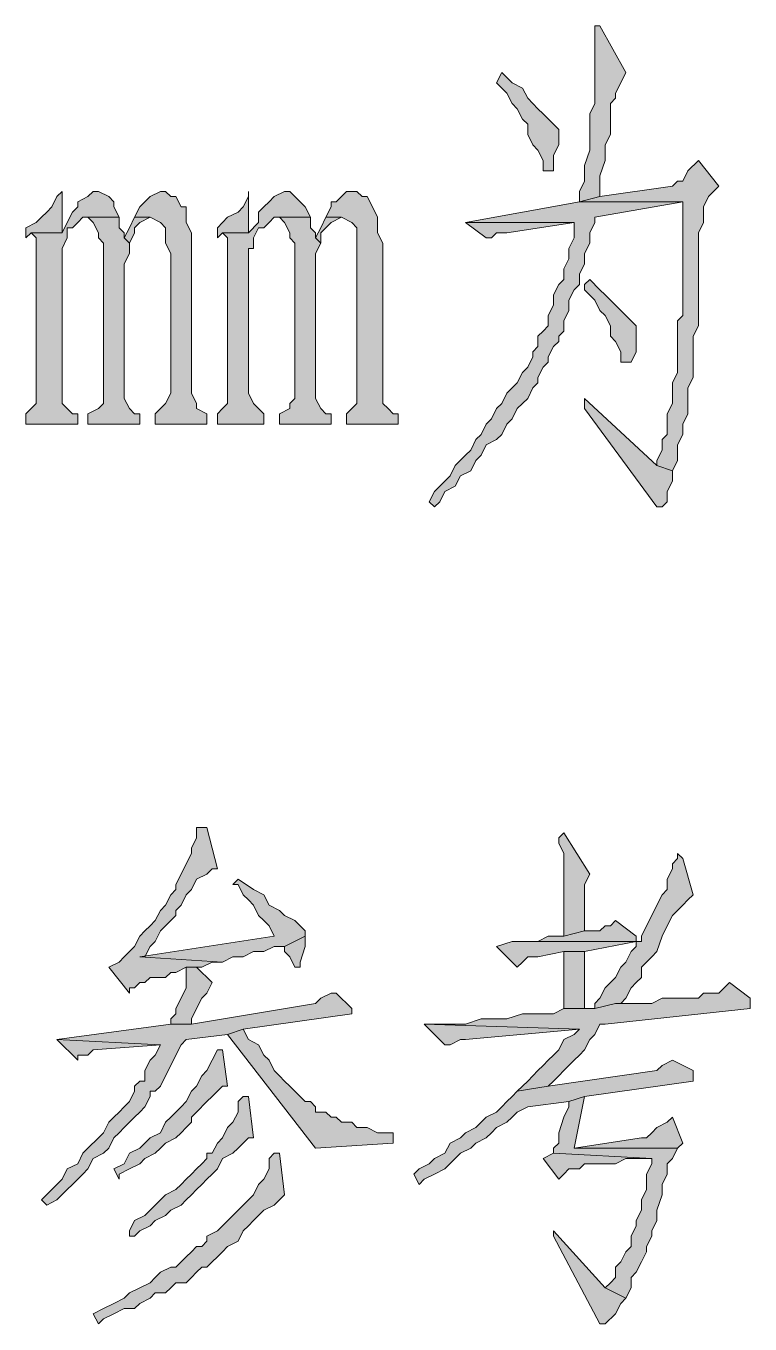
# Model space of a CAD drawing. Header units: inches. Extents: x 20 to 409, y 5 to 283.
# Drawn here: x 342.44 to 348.37, y 53.74 to 64.36 of the extents above; entities that cross this region are included whole.
import ezdxf

# ---------------------------------------------------------------- set-up
doc = ezdxf.new("R2010")
doc.units = ezdxf.units.IN
doc.header["$MEASUREMENT"] = 0
doc.layers.add('C00-00-00', color=7, linetype='Continuous')

msp = doc.modelspace()

# ---------------------------------------------------------------- hatches: boundary and pattern name
at = {"layer": 'C00-00-00'}
h = msp.add_hatch(color=0, dxfattribs=at)
h.dxf.hatch_style = 2
h.paths.add_polyline_path([(347.142, 64.364), (347.1, 64.364), (347.1, 64.28), (347.1, 63.729), (347.058, 63.645), (347.058, 63.348), (347.015, 63.221), (347.015, 63.094), (346.973, 63.01), (346.973, 62.925), (347.142, 62.967), (347.142, 63.137), (347.185, 63.264), (347.185, 63.391), (347.227, 63.475), (347.227, 63.729), (347.269, 63.772), (347.269, 63.814), (347.312, 63.899), (347.354, 63.983)])
h = msp.add_hatch(color=0, dxfattribs=at)
h.dxf.hatch_style = 2
h.paths.add_polyline_path([(346.338, 63.983), (346.296, 63.899), (346.338, 63.856), (346.38, 63.814), (346.423, 63.729), (346.465, 63.687), (346.507, 63.602), (346.55, 63.56), (346.55, 63.475), (346.592, 63.391), (346.634, 63.348), (346.677, 63.264), (346.677, 63.179), (346.761, 63.179), (346.761, 63.306), (346.804, 63.391), (346.804, 63.518), (346.761, 63.56), (346.677, 63.645), (346.634, 63.687), (346.592, 63.729), (346.55, 63.772), (346.507, 63.856), (346.423, 63.899)])
h = msp.add_hatch(color=0, dxfattribs=at)
h.dxf.hatch_style = 2
h.paths.add_polyline_path([(347.947, 63.264), (347.862, 63.179), (347.82, 63.094), (347.777, 63.094), (347.735, 63.052), (347.142, 62.967), (346.973, 62.925), (347.82, 62.925), (347.82, 62.84), (347.82, 61.994), (347.777, 61.951), (347.777, 61.613), (347.777, 61.528), (347.735, 61.443), (347.735, 61.274), (347.693, 61.189), (347.693, 61.02), (347.65, 60.978), (347.65, 60.893), (347.608, 60.808), (347.608, 60.766), (347.735, 60.724), (347.777, 60.808), (347.777, 60.935), (347.82, 61.02), (347.82, 61.105), (347.862, 61.189), (347.862, 61.401), (347.904, 61.486), (347.904, 61.824), (347.947, 61.909), (347.947, 62.671), (347.989, 62.756), (347.989, 62.883), (348.031, 62.967), (348.116, 63.052)])
h = msp.add_hatch(color=0, dxfattribs=at)
h.dxf.hatch_style = 2
h.paths.add_polyline_path([(342.74, 63.01), (342.697, 62.967), (342.655, 62.883), (342.613, 62.84), (342.57, 62.798), (342.528, 62.756), (342.443, 62.713), (342.443, 62.629), (342.486, 62.671), (342.74, 62.671)])
h = msp.add_hatch(color=0, dxfattribs=at)
h.dxf.hatch_style = 2
h.paths.add_polyline_path([(343.036, 63.01), (342.994, 63.01), (342.951, 62.967), (342.867, 62.925), (342.867, 62.883), (342.824, 62.84), (342.782, 62.756), (342.74, 62.671), (342.486, 62.671), (342.528, 62.629), (342.528, 61.274), (342.486, 61.232), (342.443, 61.189), (342.443, 61.105), (342.867, 61.105), (342.867, 61.189), (342.824, 61.189), (342.782, 61.232), (342.74, 61.274), (342.74, 62.544), (342.782, 62.629), (342.782, 62.713), (342.824, 62.713), (342.867, 62.756), (342.909, 62.798), (343.205, 62.798), (343.163, 62.883), (343.163, 62.925), (343.121, 62.967)])
h = msp.add_hatch(color=0, dxfattribs=at)
h.dxf.hatch_style = 2
h.paths.add_polyline_path([(343.586, 63.01), (343.544, 63.01), (343.459, 62.967), (343.417, 62.925), (343.375, 62.883), (343.332, 62.798), (343.459, 62.798), (343.544, 62.756), (343.586, 62.713), (343.586, 62.586), (343.629, 62.502), (343.629, 61.359), (343.586, 61.274), (343.544, 61.232), (343.502, 61.189), (343.502, 61.105), (343.925, 61.105), (343.925, 61.189), (343.84, 61.232), (343.84, 61.274), (343.798, 61.359), (343.798, 62.671), (343.756, 62.756), (343.756, 62.883), (343.713, 62.883), (343.671, 62.967), (343.629, 62.967)])
h = msp.add_hatch(color=0, dxfattribs=at)
h.dxf.hatch_style = 2
h.paths.add_polyline_path([(344.264, 63.01), (344.264, 62.967), (344.221, 62.883), (344.179, 62.84), (344.094, 62.798), (344.052, 62.756), (344.01, 62.713), (344.01, 62.629), (344.052, 62.671), (344.264, 62.671)])
h = msp.add_hatch(color=0, dxfattribs=at)
h.dxf.hatch_style = 2
h.paths.add_polyline_path([(344.602, 63.01), (344.56, 63.01), (344.475, 62.967), (344.433, 62.925), (344.391, 62.883), (344.348, 62.84), (344.348, 62.756), (344.264, 62.671), (344.052, 62.671), (344.094, 62.629), (344.094, 61.274), (344.052, 61.232), (344.01, 61.189), (344.01, 61.105), (344.391, 61.105), (344.391, 61.189), (344.348, 61.232), (344.306, 61.274), (344.264, 61.359), (344.264, 62.544), (344.306, 62.544), (344.306, 62.629), (344.348, 62.713), (344.391, 62.713), (344.433, 62.756), (344.475, 62.798), (344.772, 62.798), (344.729, 62.883), (344.687, 62.925), (344.645, 62.967)])
h = msp.add_hatch(color=0, dxfattribs=at)
h.dxf.hatch_style = 2
h.paths.add_polyline_path([(345.153, 63.01), (345.068, 63.01), (345.026, 62.967), (344.983, 62.925), (344.941, 62.925), (344.941, 62.883), (344.899, 62.798), (345.026, 62.798), (345.11, 62.756), (345.153, 62.713), (345.153, 61.274), (345.11, 61.232), (345.068, 61.189), (345.068, 61.105), (345.491, 61.105), (345.491, 61.189), (345.449, 61.189), (345.407, 61.232), (345.364, 61.274), (345.364, 61.359), (345.364, 62.586), (345.322, 62.671), (345.322, 62.798), (345.28, 62.883), (345.237, 62.967), (345.195, 62.967)])
h = msp.add_hatch(color=0, dxfattribs=at)
h.dxf.hatch_style = 2
h.paths.add_polyline_path([(346.973, 62.925), (346.042, 62.756), (346.931, 62.756), (346.931, 62.713), (346.931, 62.629), (346.888, 62.544), (346.888, 62.459), (346.846, 62.375), (346.846, 62.29), (346.804, 62.248), (346.761, 62.163), (346.761, 62.078), (346.719, 61.994), (346.719, 61.909), (346.677, 61.867), (346.634, 61.824), (346.634, 61.74), (346.592, 61.697), (346.592, 61.655), (346.55, 61.57), (346.507, 61.528), (346.465, 61.443), (346.423, 61.401), (346.38, 61.359), (346.338, 61.274), (346.296, 61.232), (346.253, 61.147), (346.211, 61.105), (346.169, 61.02), (346.126, 60.978), (346.084, 60.893), (346.042, 60.851), (345.957, 60.766), (345.915, 60.681), (345.872, 60.639), (345.788, 60.554), (345.745, 60.47), (345.788, 60.427), (345.83, 60.47), (345.872, 60.554), (345.957, 60.597), (345.999, 60.681), (346.084, 60.724), (346.126, 60.808), (346.169, 60.851), (346.211, 60.935), (346.296, 60.978), (346.338, 61.02), (346.38, 61.105), (346.423, 61.147), (346.465, 61.232), (346.507, 61.274), (346.55, 61.316), (346.592, 61.401), (346.634, 61.443), (346.634, 61.486), (346.677, 61.57), (346.719, 61.613), (346.719, 61.655), (346.761, 61.74), (346.804, 61.782), (346.804, 61.824), (346.846, 61.867), (346.846, 61.951), (346.888, 62.036), (346.888, 62.121), (346.931, 62.205), (346.973, 62.248), (346.973, 62.332), (347.015, 62.417), (347.015, 62.502), (347.058, 62.586), (347.058, 62.671), (347.1, 62.756), (347.1, 62.798), (347.82, 62.925)])
h = msp.add_hatch(color=0, dxfattribs=at)
h.dxf.hatch_style = 2
h.paths.add_polyline_path([(343.205, 62.798), (342.909, 62.798), (342.951, 62.798), (342.994, 62.756), (343.036, 62.671), (343.036, 62.629), (343.078, 62.586), (343.078, 61.274), (343.036, 61.232), (342.951, 61.189), (342.951, 61.105), (343.375, 61.105), (343.375, 61.189), (343.332, 61.189), (343.29, 61.232), (343.248, 61.316), (343.248, 62.417), (343.29, 62.502), (343.29, 62.586), (343.248, 62.629), (343.248, 62.671), (343.205, 62.713)])
h = msp.add_hatch(color=0, dxfattribs=at)
h.dxf.hatch_style = 2
h.paths.add_polyline_path([(343.332, 62.798), (343.29, 62.713), (343.248, 62.629), (343.29, 62.586), (343.332, 62.671), (343.332, 62.713), (343.375, 62.756), (343.459, 62.798)])
h = msp.add_hatch(color=0, dxfattribs=at)
h.dxf.hatch_style = 2
h.paths.add_polyline_path([(344.772, 62.798), (344.475, 62.798), (344.518, 62.798), (344.56, 62.756), (344.602, 62.671), (344.602, 62.629), (344.645, 62.586), (344.645, 61.316), (344.602, 61.274), (344.602, 61.232), (344.518, 61.189), (344.518, 61.105), (344.941, 61.105), (344.941, 61.189), (344.899, 61.189), (344.856, 61.232), (344.814, 61.316), (344.814, 62.502), (344.856, 62.586), (344.814, 62.629), (344.814, 62.671), (344.772, 62.713)])
h = msp.add_hatch(color=0, dxfattribs=at)
h.dxf.hatch_style = 2
h.paths.add_polyline_path([(344.899, 62.798), (344.856, 62.713), (344.814, 62.629), (344.856, 62.586), (344.856, 62.671), (344.899, 62.713), (344.941, 62.756), (345.026, 62.798)])
h = msp.add_hatch(color=0, dxfattribs=at)
h.dxf.hatch_style = 2
h.paths.add_polyline_path([(346.042, 62.756), (346.211, 62.629), (346.253, 62.629), (346.296, 62.671), (346.38, 62.671), (346.931, 62.756)])
h = msp.add_hatch(color=0, dxfattribs=at)
h.dxf.hatch_style = 2
h.paths.add_polyline_path([(347.058, 62.29), (347.015, 62.248), (347.015, 62.205), (347.1, 62.121), (347.142, 62.036), (347.185, 61.994), (347.227, 61.909), (347.227, 61.824), (347.269, 61.782), (347.312, 61.697), (347.312, 61.613), (347.396, 61.613), (347.439, 61.697), (347.439, 61.909), (347.354, 61.994), (347.312, 62.036), (347.269, 62.078), (347.185, 62.163), (347.142, 62.205)])
h = msp.add_hatch(color=0, dxfattribs=at)
h.dxf.hatch_style = 2
h.paths.add_polyline_path([(347.015, 61.316), (347.015, 61.232), (347.608, 60.427), (347.65, 60.427), (347.693, 60.47), (347.693, 60.554), (347.735, 60.639), (347.735, 60.724), (347.608, 60.766)])
h = msp.add_hatch(color=0, dxfattribs=at)
h.dxf.hatch_style = 2
h.paths.add_polyline_path([(343.925, 57.803), (343.84, 57.803), (343.84, 57.718), (343.798, 57.633), (343.798, 57.591), (343.756, 57.506), (343.713, 57.422), (343.671, 57.337), (343.671, 57.295), (343.629, 57.252), (343.586, 57.168), (343.544, 57.125), (343.502, 57.041), (343.459, 56.998), (343.417, 56.956), (343.375, 56.914), (343.332, 56.829), (343.29, 56.787), (343.248, 56.744), (343.205, 56.702), (343.121, 56.66), (343.29, 56.448), (343.29, 56.49), (343.332, 56.49), (343.375, 56.533), (343.417, 56.533), (343.459, 56.575), (343.586, 56.575), (343.629, 56.617), (343.671, 56.617), (343.756, 56.66), (343.883, 56.66), (343.967, 56.702), (344.052, 56.702), (343.375, 56.744), (343.417, 56.744), (343.459, 56.829), (343.502, 56.871), (343.544, 56.956), (343.629, 57.041), (343.671, 57.083), (343.671, 57.125), (343.713, 57.168), (343.756, 57.252), (343.798, 57.295), (343.84, 57.379), (343.925, 57.422), (343.967, 57.464), (344.01, 57.464)])
h = msp.add_hatch(color=0, dxfattribs=at)
h.dxf.hatch_style = 2
h.paths.add_polyline_path([(346.846, 57.76), (346.804, 57.718), (346.804, 57.676), (346.846, 57.591), (346.846, 56.914), (347.015, 56.956), (347.015, 57.337), (347.058, 57.422)])
h = msp.add_hatch(color=0, dxfattribs=at)
h.dxf.hatch_style = 2
h.paths.add_polyline_path([(347.777, 57.591), (347.777, 57.549), (347.735, 57.506), (347.735, 57.464), (347.693, 57.379), (347.693, 57.295), (347.65, 57.252), (347.608, 57.168), (347.566, 57.083), (347.523, 56.998), (347.481, 56.914), (347.481, 56.871), (347.439, 56.871), (346.507, 56.871), (347.439, 56.871), (347.439, 56.829), (347.396, 56.787), (347.354, 56.702), (347.312, 56.66), (347.269, 56.575), (347.227, 56.533), (347.185, 56.49), (347.142, 56.406), (347.1, 56.363), (347.1, 56.321), (347.269, 56.363), (347.312, 56.363), (347.354, 56.406), (347.396, 56.49), (347.439, 56.533), (347.481, 56.575), (347.481, 56.66), (347.523, 56.702), (347.566, 56.744), (347.608, 56.787), (347.65, 56.914), (347.693, 56.998), (347.735, 57.083), (347.777, 57.125), (347.82, 57.168), (347.862, 57.21), (347.904, 57.252), (347.82, 57.549)])
h = msp.add_hatch(color=0, dxfattribs=at)
h.dxf.hatch_style = 2
h.paths.add_polyline_path([(344.179, 57.379), (344.137, 57.337), (344.179, 57.337), (344.221, 57.252), (344.264, 57.21), (344.306, 57.168), (344.348, 57.083), (344.391, 57.041), (344.433, 56.998), (344.475, 56.914), (343.375, 56.744), (344.052, 56.702), (344.137, 56.744), (344.221, 56.744), (344.306, 56.787), (344.391, 56.787), (344.475, 56.829), (344.56, 56.829), (344.729, 56.914), (344.729, 56.956), (344.687, 56.998), (344.645, 57.041), (344.56, 57.083), (344.518, 57.125), (344.433, 57.168), (344.391, 57.252), (344.306, 57.295)])
h = msp.add_hatch(color=0, dxfattribs=at)
h.dxf.hatch_style = 2
h.paths.add_polyline_path([(347.269, 57.041), (347.227, 56.998), (347.185, 56.998), (347.142, 56.956), (347.015, 56.956), (346.846, 56.914), (346.719, 56.914), (346.634, 56.871), (346.507, 56.871), (347.439, 56.871), (347.439, 56.914)])
h = msp.add_hatch(color=0, dxfattribs=at)
h.dxf.hatch_style = 2
h.paths.add_polyline_path([(344.729, 56.914), (344.56, 56.829), (344.56, 56.787), (344.602, 56.744), (344.645, 56.66), (344.687, 56.66), (344.687, 56.702), (344.729, 56.829)])
h = msp.add_hatch(color=0, dxfattribs=at)
h.dxf.hatch_style = 2
h.paths.add_polyline_path([(346.507, 56.871), (346.423, 56.871), (346.296, 56.829), (346.465, 56.66), (346.507, 56.702), (346.55, 56.744), (346.634, 56.744), (346.846, 56.787), (347.015, 56.787), (347.439, 56.871)])
h = msp.add_hatch(color=0, dxfattribs=at)
h.dxf.hatch_style = 2
h.paths.add_polyline_path([(347.015, 56.787), (346.846, 56.787), (346.846, 56.321), (347.015, 56.321), (347.015, 56.448)])
h = msp.add_hatch(color=0, dxfattribs=at)
h.dxf.hatch_style = 2
h.paths.add_polyline_path([(343.84, 56.66), (343.756, 56.66), (343.756, 56.575), (343.756, 56.49), (343.713, 56.406), (343.671, 56.321), (343.671, 56.279), (343.629, 56.236), (343.629, 56.194), (343.798, 56.194), (343.798, 56.236), (343.84, 56.321), (343.883, 56.406), (343.925, 56.448), (343.967, 56.533)])
h = msp.add_hatch(color=0, dxfattribs=at)
h.dxf.hatch_style = 2
h.paths.add_polyline_path([(348.201, 56.533), (348.158, 56.49), (348.116, 56.448), (347.989, 56.448), (347.947, 56.406), (347.65, 56.406), (347.566, 56.363), (347.269, 56.363), (347.1, 56.321), (346.846, 56.321), (346.761, 56.279), (346.507, 56.279), (346.38, 56.236), (346.169, 56.236), (346.042, 56.194), (345.703, 56.194), (346.973, 56.152), (346.931, 56.109), (346.846, 56.067), (346.804, 55.982), (346.761, 55.94), (346.719, 55.898), (346.677, 55.855), (346.634, 55.813), (346.592, 55.771), (346.55, 55.728), (346.507, 55.686), (346.465, 55.644), (346.719, 55.686), (346.761, 55.728), (346.804, 55.771), (346.846, 55.813), (346.888, 55.855), (346.931, 55.898), (346.973, 55.94), (347.015, 55.982), (347.058, 56.067), (347.1, 56.109), (347.142, 56.194), (347.185, 56.194), (348.37, 56.321), (348.37, 56.406)])
h = msp.add_hatch(color=0, dxfattribs=at)
h.dxf.hatch_style = 2
h.paths.add_polyline_path([(344.983, 56.448), (344.941, 56.448), (344.856, 56.406), (344.814, 56.363), (343.798, 56.194), (343.629, 56.194), (342.697, 56.067), (343.544, 56.025), (343.502, 55.94), (343.459, 55.898), (343.417, 55.813), (343.417, 55.728), (343.375, 55.728), (343.332, 55.686), (343.332, 55.644), (343.29, 55.559), (343.248, 55.517), (343.205, 55.474), (343.163, 55.432), (343.121, 55.39), (343.078, 55.305), (343.036, 55.263), (342.951, 55.178), (342.909, 55.136), (342.867, 55.051), (342.782, 55.009), (342.74, 54.924), (342.655, 54.839), (342.57, 54.755), (342.613, 54.712), (342.697, 54.755), (342.782, 54.839), (342.824, 54.882), (342.909, 54.966), (342.951, 55.009), (342.994, 55.093), (343.078, 55.136), (343.121, 55.178), (343.163, 55.263), (343.205, 55.305), (343.248, 55.347), (343.29, 55.39), (343.332, 55.432), (343.375, 55.474), (343.417, 55.517), (343.459, 55.601), (343.459, 55.644), (343.502, 55.644), (343.544, 55.686), (343.586, 55.771), (343.629, 55.855), (343.671, 55.94), (343.713, 56.025), (343.756, 56.067), (344.094, 56.109), (344.221, 56.152), (345.11, 56.279), (345.11, 56.321)])
h = msp.add_hatch(color=0, dxfattribs=at)
h.dxf.hatch_style = 2
h.paths.add_polyline_path([(344.221, 56.152), (344.094, 56.109), (344.814, 55.178), (345.449, 55.22), (345.449, 55.305), (345.407, 55.305), (345.322, 55.305), (345.237, 55.347), (345.153, 55.347), (345.11, 55.39), (345.026, 55.39), (344.983, 55.432), (344.941, 55.432), (344.899, 55.474), (344.814, 55.474), (344.814, 55.517), (344.772, 55.559), (344.729, 55.559), (344.687, 55.601), (344.645, 55.644), (344.602, 55.686), (344.56, 55.728), (344.518, 55.771), (344.475, 55.813), (344.433, 55.898), (344.391, 55.94), (344.348, 56.025), (344.264, 56.067)])
h = msp.add_hatch(color=0, dxfattribs=at)
h.dxf.hatch_style = 2
h.paths.add_polyline_path([(345.703, 56.194), (345.872, 56.025), (345.915, 56.025), (345.999, 56.067), (346.042, 56.067), (346.973, 56.152)])
h = msp.add_hatch(color=0, dxfattribs=at)
h.dxf.hatch_style = 2
h.paths.add_polyline_path([(342.697, 56.067), (342.867, 55.898), (342.867, 55.94), (342.951, 55.94), (342.994, 55.982), (343.544, 56.025)])
h = msp.add_hatch(color=0, dxfattribs=at)
h.dxf.hatch_style = 2
h.paths.add_polyline_path([(344.052, 55.982), (344.01, 55.982), (343.967, 55.898), (343.925, 55.813), (343.883, 55.771), (343.84, 55.686), (343.798, 55.644), (343.756, 55.559), (343.713, 55.517), (343.671, 55.474), (343.629, 55.432), (343.586, 55.39), (343.544, 55.305), (343.459, 55.263), (343.417, 55.22), (343.375, 55.178), (343.29, 55.136), (343.248, 55.051), (343.163, 55.009), (343.205, 54.924), (343.205, 54.966), (343.29, 55.009), (343.375, 55.051), (343.417, 55.093), (343.502, 55.136), (343.544, 55.178), (343.586, 55.22), (343.671, 55.263), (343.713, 55.305), (343.756, 55.347), (343.798, 55.39), (343.798, 55.432), (343.84, 55.474), (343.925, 55.559), (343.967, 55.601), (344.01, 55.644), (344.052, 55.686), (344.094, 55.686)])
h = msp.add_hatch(color=0, dxfattribs=at)
h.dxf.hatch_style = 2
h.paths.add_polyline_path([(347.735, 55.898), (347.65, 55.855), (347.608, 55.813), (346.719, 55.686), (346.465, 55.644), (346.423, 55.601), (346.38, 55.559), (346.338, 55.517), (346.296, 55.474), (346.211, 55.432), (346.169, 55.39), (346.126, 55.347), (346.042, 55.305), (345.999, 55.263), (345.915, 55.22), (345.872, 55.136), (345.788, 55.093), (345.745, 55.051), (345.661, 55.009), (345.618, 54.966), (345.661, 54.882), (345.703, 54.924), (345.788, 54.966), (345.872, 55.009), (345.957, 55.093), (345.999, 55.136), (346.084, 55.178), (346.126, 55.22), (346.211, 55.263), (346.253, 55.305), (346.296, 55.347), (346.38, 55.39), (346.423, 55.432), (346.465, 55.474), (346.55, 55.517), (346.888, 55.559), (347.015, 55.601), (347.904, 55.728), (347.904, 55.813)])
h = msp.add_hatch(color=0, dxfattribs=at)
h.dxf.hatch_style = 2
h.paths.add_polyline_path([(344.221, 55.601), (344.179, 55.559), (344.179, 55.474), (344.137, 55.39), (344.094, 55.347), (344.052, 55.263), (344.01, 55.22), (343.967, 55.136), (343.925, 55.136), (343.925, 55.093), (343.883, 55.051), (343.84, 55.009), (343.798, 54.966), (343.756, 54.924), (343.713, 54.882), (343.671, 54.839), (343.586, 54.797), (343.544, 54.755), (343.459, 54.67), (343.417, 54.628), (343.332, 54.585), (343.29, 54.501), (343.29, 54.458), (343.332, 54.458), (343.375, 54.501), (343.459, 54.543), (343.502, 54.585), (343.586, 54.628), (343.629, 54.67), (343.713, 54.712), (343.756, 54.755), (343.798, 54.797), (343.84, 54.839), (343.883, 54.882), (343.925, 54.924), (343.967, 54.966), (344.01, 55.009), (344.052, 55.093), (344.137, 55.136), (344.179, 55.178), (344.221, 55.22), (344.264, 55.263), (344.306, 55.263), (344.264, 55.601)])
h = msp.add_hatch(color=0, dxfattribs=at)
h.dxf.hatch_style = 2
h.paths.add_polyline_path([(347.015, 55.601), (346.888, 55.559), (346.888, 55.517), (346.846, 55.432), (346.804, 55.305), (346.804, 55.22), (346.761, 55.178), (346.761, 55.136), (347.566, 55.093), (347.566, 55.051), (347.523, 54.966), (347.523, 54.839), (347.481, 54.755), (347.481, 54.67), (347.439, 54.585), (347.439, 54.543), (347.396, 54.458), (347.396, 54.374), (347.354, 54.331), (347.312, 54.247), (347.269, 54.204), (347.269, 54.12), (347.227, 54.077), (347.185, 54.035), (347.354, 53.95), (347.396, 54.035), (347.396, 54.12), (347.439, 54.162), (347.481, 54.247), (347.523, 54.331), (347.523, 54.374), (347.566, 54.458), (347.566, 54.501), (347.608, 54.585), (347.608, 54.67), (347.65, 54.797), (347.65, 54.882), (347.693, 54.966), (347.693, 55.051), (347.735, 55.093), (347.777, 55.178), (346.931, 55.178)])
h = msp.add_hatch(color=0, dxfattribs=at)
h.dxf.hatch_style = 2
h.paths.add_polyline_path([(347.735, 55.432), (347.693, 55.39), (347.608, 55.347), (347.566, 55.305), (347.523, 55.263), (347.481, 55.263), (346.931, 55.178), (347.777, 55.178), (347.82, 55.22)])
h = msp.add_hatch(color=0, dxfattribs=at)
h.dxf.hatch_style = 2
h.paths.add_polyline_path([(344.518, 55.136), (344.475, 55.136), (344.433, 55.093), (344.433, 55.009), (344.391, 54.924), (344.348, 54.882), (344.306, 54.797), (344.264, 54.755), (344.221, 54.712), (344.179, 54.67), (344.137, 54.628), (344.052, 54.543), (344.01, 54.501), (343.925, 54.458), (343.925, 54.416), (343.883, 54.374), (343.84, 54.374), (343.798, 54.331), (343.756, 54.289), (343.713, 54.247), (343.671, 54.204), (343.629, 54.204), (343.544, 54.162), (343.502, 54.12), (343.459, 54.077), (343.375, 54.035), (343.29, 53.993), (343.248, 53.95), (343.163, 53.908), (343.078, 53.866), (342.994, 53.823), (343.036, 53.739), (343.078, 53.781), (343.163, 53.823), (343.248, 53.866), (343.332, 53.866), (343.375, 53.908), (343.459, 53.95), (343.502, 53.993), (343.586, 53.993), (343.629, 54.035), (343.671, 54.077), (343.756, 54.077), (343.798, 54.12), (343.84, 54.162), (343.883, 54.204), (343.925, 54.204), (343.967, 54.247), (344.01, 54.289), (344.052, 54.331), (344.094, 54.374), (344.179, 54.416), (344.221, 54.501), (344.264, 54.543), (344.306, 54.585), (344.348, 54.628), (344.391, 54.67), (344.475, 54.712), (344.518, 54.755), (344.56, 54.797)])
h = msp.add_hatch(color=0, dxfattribs=at)
h.dxf.hatch_style = 2
h.paths.add_polyline_path([(346.761, 55.136), (346.677, 55.093), (346.804, 54.924), (346.846, 54.966), (346.888, 55.009), (346.973, 55.009), (347.015, 55.051), (347.269, 55.051), (347.354, 55.093), (347.566, 55.093)])
h = msp.add_hatch(color=0, dxfattribs=at)
h.dxf.hatch_style = 2
h.paths.add_polyline_path([(346.761, 54.501), (346.761, 54.458), (347.142, 53.739), (347.185, 53.739), (347.269, 53.823), (347.312, 53.908), (347.354, 53.95), (347.185, 54.035)])

# ---------------------------------------------------------------- linework, layer by layer
at = {"layer": 'C00-00-00', "color": 0, "lineweight": 0}
for points in [[(347.142, 64.364), (347.1, 64.364), (347.1, 64.28), (347.1, 63.729), (347.058, 63.645), (347.058, 63.348), (347.015, 63.221), (347.015, 63.094), (346.973, 63.01), (346.973, 62.925), (347.142, 62.967), (347.142, 63.137), (347.185, 63.264), (347.185, 63.391), (347.227, 63.475), (347.227, 63.729), (347.269, 63.772), (347.269, 63.814), (347.312, 63.899), (347.354, 63.983)], [(346.338, 63.983), (346.296, 63.899), (346.338, 63.856), (346.38, 63.814), (346.423, 63.729), (346.465, 63.687), (346.507, 63.602), (346.55, 63.56), (346.55, 63.475), (346.592, 63.391), (346.634, 63.348), (346.677, 63.264), (346.677, 63.179), (346.761, 63.179), (346.761, 63.306), (346.804, 63.391), (346.804, 63.518), (346.761, 63.56), (346.677, 63.645), (346.634, 63.687), (346.592, 63.729), (346.55, 63.772), (346.507, 63.856), (346.423, 63.899)], [(347.947, 63.264), (347.862, 63.179), (347.82, 63.094), (347.777, 63.094), (347.735, 63.052), (347.142, 62.967), (346.973, 62.925), (347.82, 62.925), (347.82, 62.84), (347.82, 61.994), (347.777, 61.951), (347.777, 61.613), (347.777, 61.528), (347.735, 61.443), (347.735, 61.274), (347.693, 61.189), (347.693, 61.02), (347.65, 60.978), (347.65, 60.893), (347.608, 60.808), (347.608, 60.766), (347.735, 60.724), (347.777, 60.808), (347.777, 60.935), (347.82, 61.02), (347.82, 61.105), (347.862, 61.189), (347.862, 61.401), (347.904, 61.486), (347.904, 61.824), (347.947, 61.909), (347.947, 62.671), (347.989, 62.756), (347.989, 62.883), (348.031, 62.967), (348.116, 63.052)], [(342.74, 63.01), (342.697, 62.967), (342.655, 62.883), (342.613, 62.84), (342.57, 62.798), (342.528, 62.756), (342.443, 62.713), (342.443, 62.629), (342.486, 62.671), (342.74, 62.671)], [(343.036, 63.01), (342.994, 63.01), (342.951, 62.967), (342.867, 62.925), (342.867, 62.883), (342.824, 62.84), (342.782, 62.756), (342.74, 62.671), (342.486, 62.671), (342.528, 62.629), (342.528, 61.274), (342.486, 61.232), (342.443, 61.189), (342.443, 61.105), (342.867, 61.105), (342.867, 61.189), (342.824, 61.189), (342.782, 61.232), (342.74, 61.274), (342.74, 62.544), (342.782, 62.629), (342.782, 62.713), (342.824, 62.713), (342.867, 62.756), (342.909, 62.798), (343.205, 62.798), (343.163, 62.883), (343.163, 62.925), (343.121, 62.967)], [(343.586, 63.01), (343.544, 63.01), (343.459, 62.967), (343.417, 62.925), (343.375, 62.883), (343.332, 62.798), (343.459, 62.798), (343.544, 62.756), (343.586, 62.713), (343.586, 62.586), (343.629, 62.502), (343.629, 61.359), (343.586, 61.274), (343.544, 61.232), (343.502, 61.189), (343.502, 61.105), (343.925, 61.105), (343.925, 61.189), (343.84, 61.232), (343.84, 61.274), (343.798, 61.359), (343.798, 62.671), (343.756, 62.756), (343.756, 62.883), (343.713, 62.883), (343.671, 62.967), (343.629, 62.967)], [(344.264, 63.01), (344.264, 62.967), (344.221, 62.883), (344.179, 62.84), (344.094, 62.798), (344.052, 62.756), (344.01, 62.713), (344.01, 62.629), (344.052, 62.671), (344.264, 62.671)], [(344.602, 63.01), (344.56, 63.01), (344.475, 62.967), (344.433, 62.925), (344.391, 62.883), (344.348, 62.84), (344.348, 62.756), (344.264, 62.671), (344.052, 62.671), (344.094, 62.629), (344.094, 61.274), (344.052, 61.232), (344.01, 61.189), (344.01, 61.105), (344.391, 61.105), (344.391, 61.189), (344.348, 61.232), (344.306, 61.274), (344.264, 61.359), (344.264, 62.544), (344.306, 62.544), (344.306, 62.629), (344.348, 62.713), (344.391, 62.713), (344.433, 62.756), (344.475, 62.798), (344.772, 62.798), (344.729, 62.883), (344.687, 62.925), (344.645, 62.967)], [(345.153, 63.01), (345.068, 63.01), (345.026, 62.967), (344.983, 62.925), (344.941, 62.925), (344.941, 62.883), (344.899, 62.798), (345.026, 62.798), (345.11, 62.756), (345.153, 62.713), (345.153, 61.274), (345.11, 61.232), (345.068, 61.189), (345.068, 61.105), (345.491, 61.105), (345.491, 61.189), (345.449, 61.189), (345.407, 61.232), (345.364, 61.274), (345.364, 61.359), (345.364, 62.586), (345.322, 62.671), (345.322, 62.798), (345.28, 62.883), (345.237, 62.967), (345.195, 62.967)], [(346.973, 62.925), (346.042, 62.756), (346.931, 62.756), (346.931, 62.713), (346.931, 62.629), (346.888, 62.544), (346.888, 62.459), (346.846, 62.375), (346.846, 62.29), (346.804, 62.248), (346.761, 62.163), (346.761, 62.078), (346.719, 61.994), (346.719, 61.909), (346.677, 61.867), (346.634, 61.824), (346.634, 61.74), (346.592, 61.697), (346.592, 61.655), (346.55, 61.57), (346.507, 61.528), (346.465, 61.443), (346.423, 61.401), (346.38, 61.359), (346.338, 61.274), (346.296, 61.232), (346.253, 61.147), (346.211, 61.105), (346.169, 61.02), (346.126, 60.978), (346.084, 60.893), (346.042, 60.851), (345.957, 60.766), (345.915, 60.681), (345.872, 60.639), (345.788, 60.554), (345.745, 60.47), (345.788, 60.427), (345.83, 60.47), (345.872, 60.554), (345.957, 60.597), (345.999, 60.681), (346.084, 60.724), (346.126, 60.808), (346.169, 60.851), (346.211, 60.935), (346.296, 60.978), (346.338, 61.02), (346.38, 61.105), (346.423, 61.147), (346.465, 61.232), (346.507, 61.274), (346.55, 61.316), (346.592, 61.401), (346.634, 61.443), (346.634, 61.486), (346.677, 61.57), (346.719, 61.613), (346.719, 61.655), (346.761, 61.74), (346.804, 61.782), (346.804, 61.824), (346.846, 61.867), (346.846, 61.951), (346.888, 62.036), (346.888, 62.121), (346.931, 62.205), (346.973, 62.248), (346.973, 62.332), (347.015, 62.417), (347.015, 62.502), (347.058, 62.586), (347.058, 62.671), (347.1, 62.756), (347.1, 62.798), (347.82, 62.925)], [(343.205, 62.798), (342.909, 62.798), (342.951, 62.798), (342.994, 62.756), (343.036, 62.671), (343.036, 62.629), (343.078, 62.586), (343.078, 61.274), (343.036, 61.232), (342.951, 61.189), (342.951, 61.105), (343.375, 61.105), (343.375, 61.189), (343.332, 61.189), (343.29, 61.232), (343.248, 61.316), (343.248, 62.417), (343.29, 62.502), (343.29, 62.586), (343.248, 62.629), (343.248, 62.671), (343.205, 62.713)], [(343.332, 62.798), (343.29, 62.713), (343.248, 62.629), (343.29, 62.586), (343.332, 62.671), (343.332, 62.713), (343.375, 62.756), (343.459, 62.798)], [(344.772, 62.798), (344.475, 62.798), (344.518, 62.798), (344.56, 62.756), (344.602, 62.671), (344.602, 62.629), (344.645, 62.586), (344.645, 61.316), (344.602, 61.274), (344.602, 61.232), (344.518, 61.189), (344.518, 61.105), (344.941, 61.105), (344.941, 61.189), (344.899, 61.189), (344.856, 61.232), (344.814, 61.316), (344.814, 62.502), (344.856, 62.586), (344.814, 62.629), (344.814, 62.671), (344.772, 62.713)], [(344.899, 62.798), (344.856, 62.713), (344.814, 62.629), (344.856, 62.586), (344.856, 62.671), (344.899, 62.713), (344.941, 62.756), (345.026, 62.798)], [(346.042, 62.756), (346.211, 62.629), (346.253, 62.629), (346.296, 62.671), (346.38, 62.671), (346.931, 62.756)], [(347.058, 62.29), (347.015, 62.248), (347.015, 62.205), (347.1, 62.121), (347.142, 62.036), (347.185, 61.994), (347.227, 61.909), (347.227, 61.824), (347.269, 61.782), (347.312, 61.697), (347.312, 61.613), (347.396, 61.613), (347.439, 61.697), (347.439, 61.909), (347.354, 61.994), (347.312, 62.036), (347.269, 62.078), (347.185, 62.163), (347.142, 62.205)], [(347.015, 61.316), (347.015, 61.232), (347.608, 60.427), (347.65, 60.427), (347.693, 60.47), (347.693, 60.554), (347.735, 60.639), (347.735, 60.724), (347.608, 60.766)], [(343.925, 57.803), (343.84, 57.803), (343.84, 57.718), (343.798, 57.633), (343.798, 57.591), (343.756, 57.506), (343.713, 57.422), (343.671, 57.337), (343.671, 57.295), (343.629, 57.252), (343.586, 57.168), (343.544, 57.125), (343.502, 57.041), (343.459, 56.998), (343.417, 56.956), (343.375, 56.914), (343.332, 56.829), (343.29, 56.787), (343.248, 56.744), (343.205, 56.702), (343.121, 56.66), (343.29, 56.448), (343.29, 56.49), (343.332, 56.49), (343.375, 56.533), (343.417, 56.533), (343.459, 56.575), (343.586, 56.575), (343.629, 56.617), (343.671, 56.617), (343.756, 56.66), (343.883, 56.66), (343.967, 56.702), (344.052, 56.702), (343.375, 56.744), (343.417, 56.744), (343.459, 56.829), (343.502, 56.871), (343.544, 56.956), (343.629, 57.041), (343.671, 57.083), (343.671, 57.125), (343.713, 57.168), (343.756, 57.252), (343.798, 57.295), (343.84, 57.379), (343.925, 57.422), (343.967, 57.464), (344.01, 57.464)], [(346.846, 57.76), (346.804, 57.718), (346.804, 57.676), (346.846, 57.591), (346.846, 56.914), (347.015, 56.956), (347.015, 57.337), (347.058, 57.422)], [(347.777, 57.591), (347.777, 57.549), (347.735, 57.506), (347.735, 57.464), (347.693, 57.379), (347.693, 57.295), (347.65, 57.252), (347.608, 57.168), (347.566, 57.083), (347.523, 56.998), (347.481, 56.914), (347.481, 56.871), (347.439, 56.871), (346.507, 56.871), (347.439, 56.871), (347.439, 56.829), (347.396, 56.787), (347.354, 56.702), (347.312, 56.66), (347.269, 56.575), (347.227, 56.533), (347.185, 56.49), (347.142, 56.406), (347.1, 56.363), (347.1, 56.321), (347.269, 56.363), (347.312, 56.363), (347.354, 56.406), (347.396, 56.49), (347.439, 56.533), (347.481, 56.575), (347.481, 56.66), (347.523, 56.702), (347.566, 56.744), (347.608, 56.787), (347.65, 56.914), (347.693, 56.998), (347.735, 57.083), (347.777, 57.125), (347.82, 57.168), (347.862, 57.21), (347.904, 57.252), (347.82, 57.549)], [(344.179, 57.379), (344.137, 57.337), (344.179, 57.337), (344.221, 57.252), (344.264, 57.21), (344.306, 57.168), (344.348, 57.083), (344.391, 57.041), (344.433, 56.998), (344.475, 56.914), (343.375, 56.744), (344.052, 56.702), (344.137, 56.744), (344.221, 56.744), (344.306, 56.787), (344.391, 56.787), (344.475, 56.829), (344.56, 56.829), (344.729, 56.914), (344.729, 56.956), (344.687, 56.998), (344.645, 57.041), (344.56, 57.083), (344.518, 57.125), (344.433, 57.168), (344.391, 57.252), (344.306, 57.295)], [(347.269, 57.041), (347.227, 56.998), (347.185, 56.998), (347.142, 56.956), (347.015, 56.956), (346.846, 56.914), (346.719, 56.914), (346.634, 56.871), (346.507, 56.871), (347.439, 56.871), (347.439, 56.914)], [(344.729, 56.914), (344.56, 56.829), (344.56, 56.787), (344.602, 56.744), (344.645, 56.66), (344.687, 56.66), (344.687, 56.702), (344.729, 56.829)], [(346.507, 56.871), (346.423, 56.871), (346.296, 56.829), (346.465, 56.66), (346.507, 56.702), (346.55, 56.744), (346.634, 56.744), (346.846, 56.787), (347.015, 56.787), (347.439, 56.871)], [(347.015, 56.787), (346.846, 56.787), (346.846, 56.321), (347.015, 56.321), (347.015, 56.448)], [(343.84, 56.66), (343.756, 56.66), (343.756, 56.575), (343.756, 56.49), (343.713, 56.406), (343.671, 56.321), (343.671, 56.279), (343.629, 56.236), (343.629, 56.194), (343.798, 56.194), (343.798, 56.236), (343.84, 56.321), (343.883, 56.406), (343.925, 56.448), (343.967, 56.533)], [(348.201, 56.533), (348.158, 56.49), (348.116, 56.448), (347.989, 56.448), (347.947, 56.406), (347.65, 56.406), (347.566, 56.363), (347.269, 56.363), (347.1, 56.321), (346.846, 56.321), (346.761, 56.279), (346.507, 56.279), (346.38, 56.236), (346.169, 56.236), (346.042, 56.194), (345.703, 56.194), (346.973, 56.152), (346.931, 56.109), (346.846, 56.067), (346.804, 55.982), (346.761, 55.94), (346.719, 55.898), (346.677, 55.855), (346.634, 55.813), (346.592, 55.771), (346.55, 55.728), (346.507, 55.686), (346.465, 55.644), (346.719, 55.686), (346.761, 55.728), (346.804, 55.771), (346.846, 55.813), (346.888, 55.855), (346.931, 55.898), (346.973, 55.94), (347.015, 55.982), (347.058, 56.067), (347.1, 56.109), (347.142, 56.194), (347.185, 56.194), (348.37, 56.321), (348.37, 56.406)], [(344.983, 56.448), (344.941, 56.448), (344.856, 56.406), (344.814, 56.363), (343.798, 56.194), (343.629, 56.194), (342.697, 56.067), (343.544, 56.025), (343.502, 55.94), (343.459, 55.898), (343.417, 55.813), (343.417, 55.728), (343.375, 55.728), (343.332, 55.686), (343.332, 55.644), (343.29, 55.559), (343.248, 55.517), (343.205, 55.474), (343.163, 55.432), (343.121, 55.39), (343.078, 55.305), (343.036, 55.263), (342.951, 55.178), (342.909, 55.136), (342.867, 55.051), (342.782, 55.009), (342.74, 54.924), (342.655, 54.839), (342.57, 54.755), (342.613, 54.712), (342.697, 54.755), (342.782, 54.839), (342.824, 54.882), (342.909, 54.966), (342.951, 55.009), (342.994, 55.093), (343.078, 55.136), (343.121, 55.178), (343.163, 55.263), (343.205, 55.305), (343.248, 55.347), (343.29, 55.39), (343.332, 55.432), (343.375, 55.474), (343.417, 55.517), (343.459, 55.601), (343.459, 55.644), (343.502, 55.644), (343.544, 55.686), (343.586, 55.771), (343.629, 55.855), (343.671, 55.94), (343.713, 56.025), (343.756, 56.067), (344.094, 56.109), (344.221, 56.152), (345.11, 56.279), (345.11, 56.321)], [(344.221, 56.152), (344.094, 56.109), (344.814, 55.178), (345.449, 55.22), (345.449, 55.305), (345.407, 55.305), (345.322, 55.305), (345.237, 55.347), (345.153, 55.347), (345.11, 55.39), (345.026, 55.39), (344.983, 55.432), (344.941, 55.432), (344.899, 55.474), (344.814, 55.474), (344.814, 55.517), (344.772, 55.559), (344.729, 55.559), (344.687, 55.601), (344.645, 55.644), (344.602, 55.686), (344.56, 55.728), (344.518, 55.771), (344.475, 55.813), (344.433, 55.898), (344.391, 55.94), (344.348, 56.025), (344.264, 56.067)], [(345.703, 56.194), (345.872, 56.025), (345.915, 56.025), (345.999, 56.067), (346.042, 56.067), (346.973, 56.152)], [(342.697, 56.067), (342.867, 55.898), (342.867, 55.94), (342.951, 55.94), (342.994, 55.982), (343.544, 56.025)], [(344.052, 55.982), (344.01, 55.982), (343.967, 55.898), (343.925, 55.813), (343.883, 55.771), (343.84, 55.686), (343.798, 55.644), (343.756, 55.559), (343.713, 55.517), (343.671, 55.474), (343.629, 55.432), (343.586, 55.39), (343.544, 55.305), (343.459, 55.263), (343.417, 55.22), (343.375, 55.178), (343.29, 55.136), (343.248, 55.051), (343.163, 55.009), (343.205, 54.924), (343.205, 54.966), (343.29, 55.009), (343.375, 55.051), (343.417, 55.093), (343.502, 55.136), (343.544, 55.178), (343.586, 55.22), (343.671, 55.263), (343.713, 55.305), (343.756, 55.347), (343.798, 55.39), (343.798, 55.432), (343.84, 55.474), (343.925, 55.559), (343.967, 55.601), (344.01, 55.644), (344.052, 55.686), (344.094, 55.686)], [(347.735, 55.898), (347.65, 55.855), (347.608, 55.813), (346.719, 55.686), (346.465, 55.644), (346.423, 55.601), (346.38, 55.559), (346.338, 55.517), (346.296, 55.474), (346.211, 55.432), (346.169, 55.39), (346.126, 55.347), (346.042, 55.305), (345.999, 55.263), (345.915, 55.22), (345.872, 55.136), (345.788, 55.093), (345.745, 55.051), (345.661, 55.009), (345.618, 54.966), (345.661, 54.882), (345.703, 54.924), (345.788, 54.966), (345.872, 55.009), (345.957, 55.093), (345.999, 55.136), (346.084, 55.178), (346.126, 55.22), (346.211, 55.263), (346.253, 55.305), (346.296, 55.347), (346.38, 55.39), (346.423, 55.432), (346.465, 55.474), (346.55, 55.517), (346.888, 55.559), (347.015, 55.601), (347.904, 55.728), (347.904, 55.813)], [(344.221, 55.601), (344.179, 55.559), (344.179, 55.474), (344.137, 55.39), (344.094, 55.347), (344.052, 55.263), (344.01, 55.22), (343.967, 55.136), (343.925, 55.136), (343.925, 55.093), (343.883, 55.051), (343.84, 55.009), (343.798, 54.966), (343.756, 54.924), (343.713, 54.882), (343.671, 54.839), (343.586, 54.797), (343.544, 54.755), (343.459, 54.67), (343.417, 54.628), (343.332, 54.585), (343.29, 54.501), (343.29, 54.458), (343.332, 54.458), (343.375, 54.501), (343.459, 54.543), (343.502, 54.585), (343.586, 54.628), (343.629, 54.67), (343.713, 54.712), (343.756, 54.755), (343.798, 54.797), (343.84, 54.839), (343.883, 54.882), (343.925, 54.924), (343.967, 54.966), (344.01, 55.009), (344.052, 55.093), (344.137, 55.136), (344.179, 55.178), (344.221, 55.22), (344.264, 55.263), (344.306, 55.263), (344.264, 55.601)], [(347.015, 55.601), (346.888, 55.559), (346.888, 55.517), (346.846, 55.432), (346.804, 55.305), (346.804, 55.22), (346.761, 55.178), (346.761, 55.136), (347.566, 55.093), (347.566, 55.051), (347.523, 54.966), (347.523, 54.839), (347.481, 54.755), (347.481, 54.67), (347.439, 54.585), (347.439, 54.543), (347.396, 54.458), (347.396, 54.374), (347.354, 54.331), (347.312, 54.247), (347.269, 54.204), (347.269, 54.12), (347.227, 54.077), (347.185, 54.035), (347.354, 53.95), (347.396, 54.035), (347.396, 54.12), (347.439, 54.162), (347.481, 54.247), (347.523, 54.331), (347.523, 54.374), (347.566, 54.458), (347.566, 54.501), (347.608, 54.585), (347.608, 54.67), (347.65, 54.797), (347.65, 54.882), (347.693, 54.966), (347.693, 55.051), (347.735, 55.093), (347.777, 55.178), (346.931, 55.178)], [(347.735, 55.432), (347.693, 55.39), (347.608, 55.347), (347.566, 55.305), (347.523, 55.263), (347.481, 55.263), (346.931, 55.178), (347.777, 55.178), (347.82, 55.22)], [(344.518, 55.136), (344.475, 55.136), (344.433, 55.093), (344.433, 55.009), (344.391, 54.924), (344.348, 54.882), (344.306, 54.797), (344.264, 54.755), (344.221, 54.712), (344.179, 54.67), (344.137, 54.628), (344.052, 54.543), (344.01, 54.501), (343.925, 54.458), (343.925, 54.416), (343.883, 54.374), (343.84, 54.374), (343.798, 54.331), (343.756, 54.289), (343.713, 54.247), (343.671, 54.204), (343.629, 54.204), (343.544, 54.162), (343.502, 54.12), (343.459, 54.077), (343.375, 54.035), (343.29, 53.993), (343.248, 53.95), (343.163, 53.908), (343.078, 53.866), (342.994, 53.823), (343.036, 53.739), (343.078, 53.781), (343.163, 53.823), (343.248, 53.866), (343.332, 53.866), (343.375, 53.908), (343.459, 53.95), (343.502, 53.993), (343.586, 53.993), (343.629, 54.035), (343.671, 54.077), (343.756, 54.077), (343.798, 54.12), (343.84, 54.162), (343.883, 54.204), (343.925, 54.204), (343.967, 54.247), (344.01, 54.289), (344.052, 54.331), (344.094, 54.374), (344.179, 54.416), (344.221, 54.501), (344.264, 54.543), (344.306, 54.585), (344.348, 54.628), (344.391, 54.67), (344.475, 54.712), (344.518, 54.755), (344.56, 54.797)], [(346.761, 55.136), (346.677, 55.093), (346.804, 54.924), (346.846, 54.966), (346.888, 55.009), (346.973, 55.009), (347.015, 55.051), (347.269, 55.051), (347.354, 55.093), (347.566, 55.093)], [(346.761, 54.501), (346.761, 54.458), (347.142, 53.739), (347.185, 53.739), (347.269, 53.823), (347.312, 53.908), (347.354, 53.95), (347.185, 54.035)]]:
    msp.add_lwpolyline(points, close=True, dxfattribs=at)

doc.saveas('drawing.dxf')
